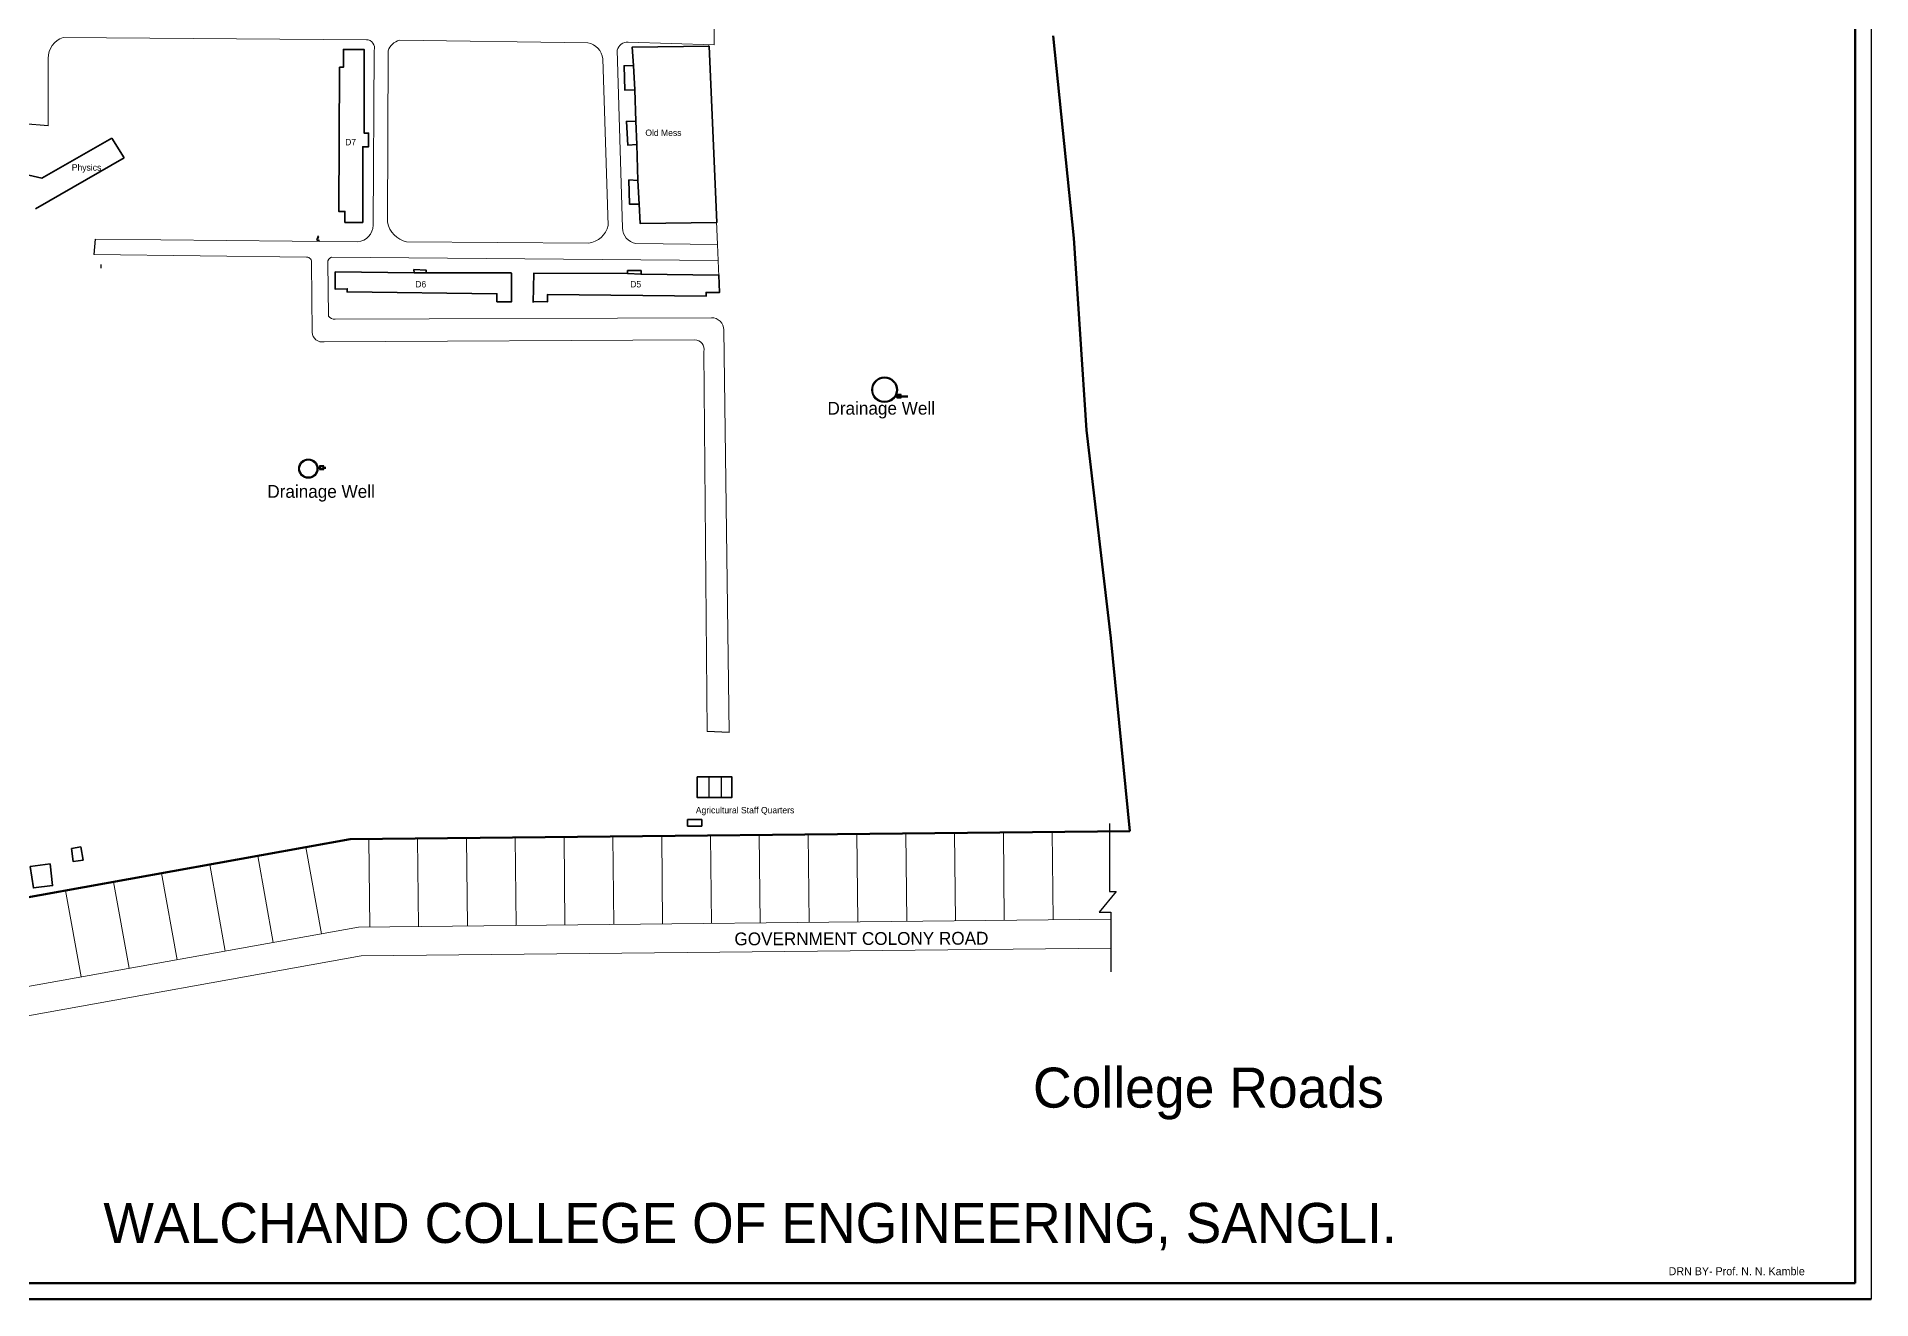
# Model space of a CAD drawing. Header units: millimetres. Extents: x -47 to 2833, y -462 to 688.
# Drawn here: x 481 to 1054, y -32 to 362 of the extents above; entities that cross this region are included whole.
import ezdxf

# ---------------------------------------------------------------- set-up
doc = ezdxf.new("R2010")
doc.units = ezdxf.units.MM
doc.header["$LTSCALE"] = 0.1
doc.header["$MEASUREMENT"] = 0
doc.layers.add('BOUNDRY', color=140, linetype='Continuous', lineweight=18)
doc.layers.add('BUILT UP', color=1, linetype='Continuous', lineweight=35)
for name, color, linetype in [('H1', 254, 'Continuous'), ('TREE', 92, 'Continuous'), ('TXT', 7, 'Continuous')]:
    doc.layers.add(name, color=color, linetype=linetype)
doc.styles.get("Standard").update_dxf_attribs({"font": 'GOTHIC.TTF'})

msp = doc.modelspace()

# ---------------------------------------------------------------- linework, layer by layer
at = {"layer": 'BOUNDRY', "color": 140}
for p, q in [((692.46054, 365.84909), (692.46054, 359.70638)), ((564.86909, 108.97895), (569.72639, 81.98244)), ((584.8383, 84.11091), (584.55255, 111.53942)), ((600.08747, 84.26977), (599.80173, 111.69829)), ((615.33664, 84.42864), (615.0509, 111.85715)), ((630.58582, 84.5875), (630.30007, 112.01601)), ((645.83499, 84.74636), (645.54924, 112.17488)), ((661.08416, 84.90523), (660.79842, 112.33374)), ((676.33333, 85.06409), (676.04759, 112.4926)), ((691.58251, 85.22295), (691.29676, 112.65146)), ((706.83168, 85.38182), (706.54593, 112.81033)), ((722.08085, 85.54068), (721.79511, 112.96919)), ((737.33002, 85.69954), (737.04428, 113.12805)), ((752.5792, 85.85841), (752.29345, 113.28692)), ((767.82837, 86.01727), (767.54262, 113.44578)), ((783.07754, 86.17613), (782.7918, 113.60464)), ((798.32671, 86.335), (798.04097, 113.76351)), ((534.85109, 103.57801), (539.70839, 76.5815)), ((549.86009, 106.27848), (554.71739, 79.28197)), ((504.8331, 98.17707), (509.6904, 71.18056)), ((519.8421, 100.87754), (524.6994, 73.88103)), ((489.8241, 95.4766), (494.68141, 68.48009)), ((581.35458, 84.07462), (816.40112, 86.52329)), ((441.40465, 58.89436), (581.35458, 84.07462)), ((444.34435, 50.27877), (582.20427, 75.08298)), ((582.20427, 75.08298), (816.40112, 77.5228))]:
    msp.add_line(p, q, dxfattribs=at)
at = {"layer": 'BOUNDRY', "color": 140, "lineweight": 60}
for p, q in [((804.77857, 299.24939), (798.34669, 362.42809)), ((808.76504, 239.32179), (804.77857, 299.24939)), ((816.34509, 174.36211), (808.76504, 239.32179)), ((822.3412, 114.01666), (816.34509, 174.36211)), ((436.54735, 85.89087), (578.76491, 111.47913)), ((578.76491, 111.47913), (822.3412, 114.01666))]:
    msp.add_line(p, q, dxfattribs=at)
at = {"layer": 'BOUNDRY', "color": 140}
for points in [[(484.36636, 334.34803), (484.36636, 355.42589, -0.323188828), (489.08776, 361.96734), (583.81048, 361.24272, -0.499104473), (586.2604, 357.9335), (585.89287, 303.32275, -0.388228032), (581.08742, 298.13711), (499.02302, 298.97478)], [(657.62433, 355.32302), (659.3487, 303.22659, -0.307827276), (653.18118, 297.7128), (596.36614, 298.07935, -0.285998349), (590.34032, 304.25075), (590.63215, 357.76304, -0.282611182), (594.16287, 361.06973), (652.95282, 360.23075, -0.347322575), (657.62433, 355.32302, -0.965560739)], [(692.46054, 359.70638), (665.56561, 360.53241, 0.346596619), (662.14664, 358.00499), (663.76301, 302.46402, 0.354387421), (667.94178, 297.60478), (693.52447, 297.24396), (690.82051, 359.75675)], [(498.69912, 294.16421), (565.1245, 293.32861, -0.451443996), (566.6782, 291.52139), (566.87544, 269.85842, 0.4735317), (570.55945, 266.89637), (686.33617, 267.48657, -0.483519521), (689.23793, 263.86235), (690.25374, 145.16801)], [(697.14059, 144.85829), (695.45759, 270.64842, 0.415105759), (691.58457, 274.4077), (573.99702, 273.90857, -0.226740983), (571.97033, 274.8669), (571.72702, 291.68349, -0.320546088), (572.84824, 293.3017), (693.66014, 292.265)]]:
    msp.add_lwpolyline(points, format="xyb", dxfattribs=at)
msp.add_lwpolyline([(693.52447, 297.24396), (694.12677, 282.3029)], dxfattribs=at)
at = {"layer": 'BUILT UP', "color": 1}
for p, q in [((667.20146, 353.15853), (667.64617, 345.57896)), ((667.96349, 335.85196), (668.24738, 328.49077)), ((482.39, 318.05017), (504.31352, 330.54019)), ((504.31352, 330.54019), (508.15681, 324.40573)), ((508.15681, 324.40573), (480.3986, 308.41162)), ((475.6591, 319.58741), (482.39, 318.05017))]:
    msp.add_line(p, q, dxfattribs=at)
for points in [[(575.40009, 352.62718), (576.59891, 352.62718), (576.59891, 358.24782), (583.05411, 358.24782), (583.05411, 332.06724), (584.49176, 332.06724), (584.49176, 327.83783), (582.65581, 327.83783), (582.65581, 304.15661), (577.11192, 304.15661), (577.11192, 307.63448), (575.1817, 307.63448), (575.40009, 352.62718)], [(690.84304, 359.23587), (666.85767, 358.94914), (667.20146, 353.15853), (664.29462, 353.13322), (664.54527, 345.47744), (667.64617, 345.57896), (667.96349, 335.85196), (665.03062, 335.75628), (665.44082, 328.33306), (668.24747, 328.48815), (668.62544, 317.3173), (665.81766, 317.43419), (666.01576, 309.84244), (669.0242, 309.92094), (669.35324, 303.80027), (693.22748, 304.10995), (690.84304, 359.23587)], [(668.62544, 317.3173), (669.0242, 309.92094)], [(629.17399, 288.33036), (629.17399, 279.42231), (624.55387, 279.3909), (624.55387, 281.8934), (577.786, 282.45828), (577.79823, 283.47105), (574.02992, 283.36377), (574.0809, 288.71828), (598.70657, 288.477), (598.65083, 289.4524), (602.44125, 289.31317), (602.44125, 288.44988), (629.17399, 288.44988)], [(598.70657, 288.477), (602.44125, 288.44988)], [(635.93683, 279.16879), (636.0914, 288.28088), (665.38958, 288.19102), (665.38958, 289.15308), (669.6154, 289.15308), (669.6154, 287.97723), (693.90889, 287.70787), (694.12677, 282.3029), (689.92259, 282.3029), (689.92259, 281.13193), (640.38926, 281.68222), (640.38926, 279.38158), (635.94172, 279.45703)], [(665.38958, 288.19102), (669.6154, 287.97723)], [(491.64317, 108.57225), (494.54624, 109.09015), (495.27858, 104.98508), (492.24291, 104.50321), (491.64317, 108.57225)], [(478.79377, 103.03229), (484.98561, 103.79333), (485.7905, 96.99893), (479.771, 96.30832), (478.79377, 103.03229)]]:
    msp.add_lwpolyline(points, dxfattribs=at)
for points in [[(687.16037, 131.01244), (697.94895, 131.01244), (697.94895, 124.51385), (687.16037, 124.51385)], [(684.12678, 117.66527), (688.5626, 117.66527), (688.5626, 115.58481), (684.12678, 115.58481)]]:
    msp.add_lwpolyline(points, close=True, dxfattribs=at)
at = {"layer": 'H1'}
for p, q in [((484.36636, 334.34803), (476.75731, 334.95917)), ((499.02302, 298.97478), (498.69912, 294.16421)), ((568.77747, 300.01391), (568.18577, 298.78937)), ((568.18577, 298.78937), (569.14019, 298.32819)), ((568.8845, 299.70675), (568.49293, 298.8964)), ((568.49293, 298.8964), (569.03317, 298.63535)), ((500.94251, 289.93066), (500.94251, 290.99066)), ((697.14059, 144.85829), (690.25374, 145.16801))]:
    msp.add_line(p, q, dxfattribs=at)
at = {"layer": 'H1', "color": 6}
for p, q in [((749.00455, 249.70384), (752.93883, 249.70384)), ((749.18463, 250.00384), (752.93883, 250.00384)), ((750.90028, 250.41535), (749.54028, 250.41535)), ((749.54028, 250.41535), (749.54028, 249.35535)), ((749.54028, 249.35535), (750.90028, 249.35535)), ((750.67028, 250.18535), (749.77028, 250.18535)), ((749.77028, 250.18535), (749.77028, 249.58535)), ((749.77028, 249.58535), (750.67028, 249.58535)), ((750.67028, 249.58535), (750.67028, 250.18535)), ((750.90028, 249.35535), (750.90028, 250.41535)), ((568.64407, 227.70103), (569.11841, 227.70103)), ((568.64407, 227.40103), (569.11841, 227.40103)), ((570.47841, 228.09339), (569.11841, 228.09339)), ((569.11841, 228.09339), (569.11841, 227.03339)), ((569.11841, 227.03339), (570.47841, 227.03339)), ((570.24841, 227.86339), (569.34841, 227.86339)), ((569.34841, 227.86339), (569.34841, 227.26339)), ((569.34841, 227.26339), (570.24841, 227.26339)), ((570.24841, 227.26339), (570.24841, 227.86339)), ((570.46838, 227.69374), (571.09386, 227.69374)), ((570.46838, 227.39374), (571.09386, 227.39374)), ((570.47841, 227.03339), (570.47841, 228.09339))]:
    msp.add_line(p, q, dxfattribs=at)
for centre, radius in [((745.66832, 251.91055), 4), ((745.66832, 251.91055), 3.7), ((565.65279, 227.27557), 3), ((565.65279, 227.27557), 2.7)]:
    msp.add_circle(centre, radius, dxfattribs=at)
at = {"layer": 'TREE', "color": 1}
for p, q in [((1053.92113, 687.89275), (1053.92113, -32.21361)), ((690.77993, 131.01244), (690.77993, 124.51385)), ((694.62633, 131.01244), (694.62633, 124.51385)), ((815.91849, 116.40514), (815.91849, 95.18513)), ((818.00992, 95.18513), (812.70088, 88.75482)), ((815.91849, 95.18513), (818.00992, 95.18513)), ((812.70088, 88.75482), (816.40112, 88.75482)), ((816.40112, 88.75482), (816.40112, 70.10694))]:
    msp.add_line(p, q, dxfattribs=at)
at = {"layer": 'TREE', "color": 1, "lineweight": 50}
for p, q in [((1048.92113, 682.89275), (1048.92113, -27.21361)), ((1048.92113, -27.21361), (-40.02092, -27.21361)), ((1053.92113, -32.21361), (-45.00773, -32.21361))]:
    msp.add_line(p, q, dxfattribs=at)

# ---------------------------------------------------------------- texts
at = {"layer": 'H1', "color": 6}
for p in [(727.83902, 244.13587), (552.84965, 218.15522)]:
    msp.add_text('Drainage Well', height=4, dxfattribs=at).set_placement(p)
at = {"layer": 'TREE', "color": 1}
for s, height, p in [('College Roads', 12.5, (792.02768, 27.6584)), ('WALCHAND COLLEGE OF ENGINEERING, SANGLI.', 12.5, (501.63882, -14.61217)), ('DRN BY- Prof. N. N. Kamble', 2.5, (990.60443, -24.69039))]:
    msp.add_text(s, height=height, dxfattribs=at).set_placement(p)
at = {"layer": 'TXT'}
for s, p in [('Old Mess', (670.93844, 331.19157)), ('D7', (577.16477, 328.2781)), ('Physics', (491.76763, 320.34941)), ('D6', (599.07148, 283.86332)), ('D5', (666.22995, 283.87044)), ('Agricultural Staff Quarters', (686.7016, 119.58408))]:
    msp.add_text(s, height=2, dxfattribs=at).set_placement(p)
msp.add_text('GOVERNMENT COLONY ROAD', height=4, rotation=0.17267068, dxfattribs=at).set_placement((698.77299, 78.35531))

doc.saveas('drawing.dxf')
